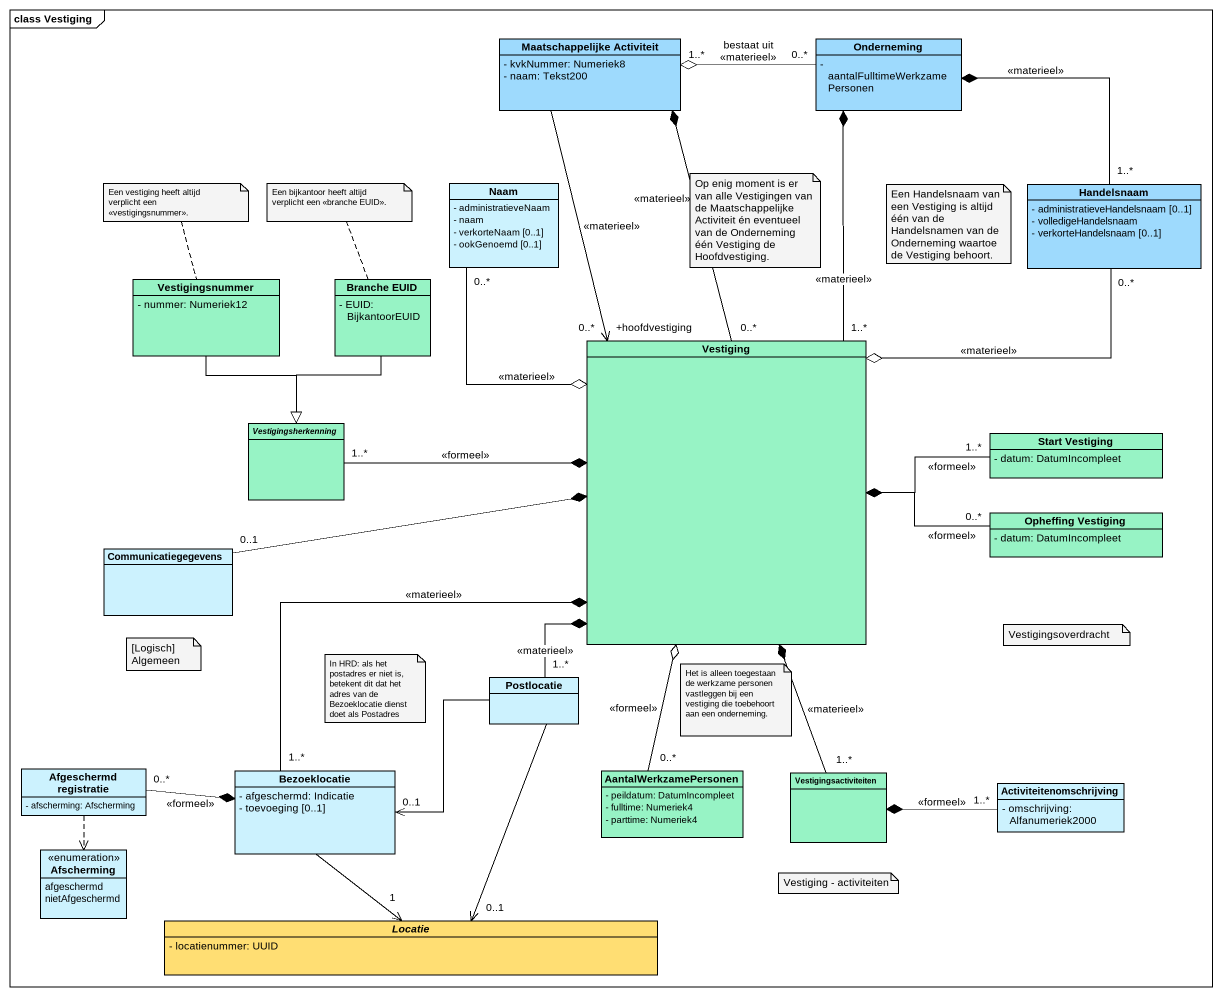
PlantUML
@startuml
mainframe class Vestiging
hide circle
hide empty members
skinparam classAttributeIconSize 0
class "Maatschappelijke Activiteit" as Maatschappelijke_Activiteit #9EDAFD {
  - kvkNummer: Numeriek8
  - naam: Tekst200
}
class Onderneming #9EDAFD {
  - aantalFulltimeWerkzamePersonen
}
class Naam #CCF2FE {
  - administratieveNaam
  - naam
  - verkorteNaam [0..1]
  - ookGenoemd [0..1]
}
class Handelsnaam #9EDAFD {
  - administratieveHandelsnaam [0..1]
  - volledigeHandelsnaam
  - verkorteHandelsnaam [0..1]
}
class Vestigingsnummer #97F3C5 {
  - nummer: Numeriek12
}
class "Branche EUID" as Branche_EUID #97F3C5 {
  - EUID: BijkantoorEUID
}
class Vestiging #97F3C5
abstract class Vestigingsherkenning #97F3C5
class "Start Vestiging" as Start_Vestiging #97F3C5 {
  - datum: DatumIncompleet
}
class Communicatiegegevens #CCF2FE
class "Opheffing Vestiging" as Opheffing_Vestiging #97F3C5 {
  - datum: DatumIncompleet
}
class Postlocatie #CCF2FE
class "Afgeschermd registratie" as Afgeschermd_registratie #CCF2FE {
  - afscherming: Afscherming
}
class Bezoeklocatie #CCF2FE {
  - afgeschermd: Indicatie
  - toevoeging [0..1]
}
class AantalWerkzamePersonen #97F3C5 {
  - peildatum: DatumIncompleet
  - fulltime: Numeriek4
  - parttime: Numeriek4
}
class Vestigingsactiviteiten #97F3C5
class Activiteitenomschrijving #CCF2FE {
  - omschrijving: Alfanumeriek2000
}
enum Afscherming #CCF2FE {
  afgeschermd
  nietAfgeschermd
}
abstract class Locatie #FFDE73 {
  - locatienummer: UUID
}
Maatschappelijke_Activiteit "1..*" o-right- "0..*" Onderneming : bestaat uit\n<<materieel>>
Maatschappelijke_Activiteit --> "+hoofdvestiging\n0..*" Vestiging : <<materieel>>
Naam "0..*" --o Vestiging : <<materieel>>
Handelsnaam "1..*" -up-* Onderneming : <<materieel>>
Handelsnaam "0..*" --o Vestiging : <<materieel>>
Vestigingsnummer --|> Vestigingsherkenning
Branche_EUID --|> Vestigingsherkenning
Vestiging "0..*" -up-* Maatschappelijke_Activiteit : <<materieel>>
Vestiging "1..*" -up-* Onderneming : <<materieel>>
Vestigingsherkenning "1..*" -right-* Vestiging : <<formeel>>
Start_Vestiging "1..*" -left-* Vestiging : <<formeel>>
Communicatiegegevens "0..1" -right-* Vestiging
Opheffing_Vestiging "0..*" -left-* Vestiging : <<formeel>>
Postlocatie "1..*" -up-* Vestiging : <<materieel>>
Postlocatie -left-> "0..1" Bezoeklocatie
Postlocatie --> "0..1" Locatie
Afgeschermd_registratie "0..*" -right-* Bezoeklocatie : <<formeel>>
Afgeschermd_registratie ..> Afscherming
Bezoeklocatie "1..*" -up-* Vestiging : <<materieel>>
Bezoeklocatie --> "1" Locatie
AantalWerkzamePersonen "0..*" -up-o Vestiging : <<formeel>>
Vestigingsactiviteiten "1..*" -up-* Vestiging : <<materieel>>
Activiteitenomschrijving "1..*" -left-* Vestigingsactiviteiten : <<formeel>>
note top of Vestigingsnummer : Een vestiging heeft altijd verplicht een <<vestigingsnummer>>.
note top of Branche_EUID : Een bijkantoor heeft altijd verplicht een <<branche EUID>>.
note as N3
  Op enig moment is er van alle Vestigingen van de Maatschappelijke Activiteit én eventueel van de Onderneming één Vestiging de Hoofdvestiging.
end note
note as N4
  Een Handelsnaam van een Vestiging is altijd één van de Handelsnamen van de Onderneming waartoe de Vestiging behoort.
end note
note as N5
  Vestigingsoverdracht
end note
note as N6
  [Logisch] Algemeen
end note
note as N7
  In HRD: als het postadres er niet is, betekent dit dat het adres van de Bezoeklocatie dienst doet als Postadres
end note
note as N8
  Het is alleen toegestaan de werkzame personen vastleggen bij een vestiging die toebehoort aan een onderneming.
end note
note as N9
  Vestiging - activiteiten
end note
@enduml
